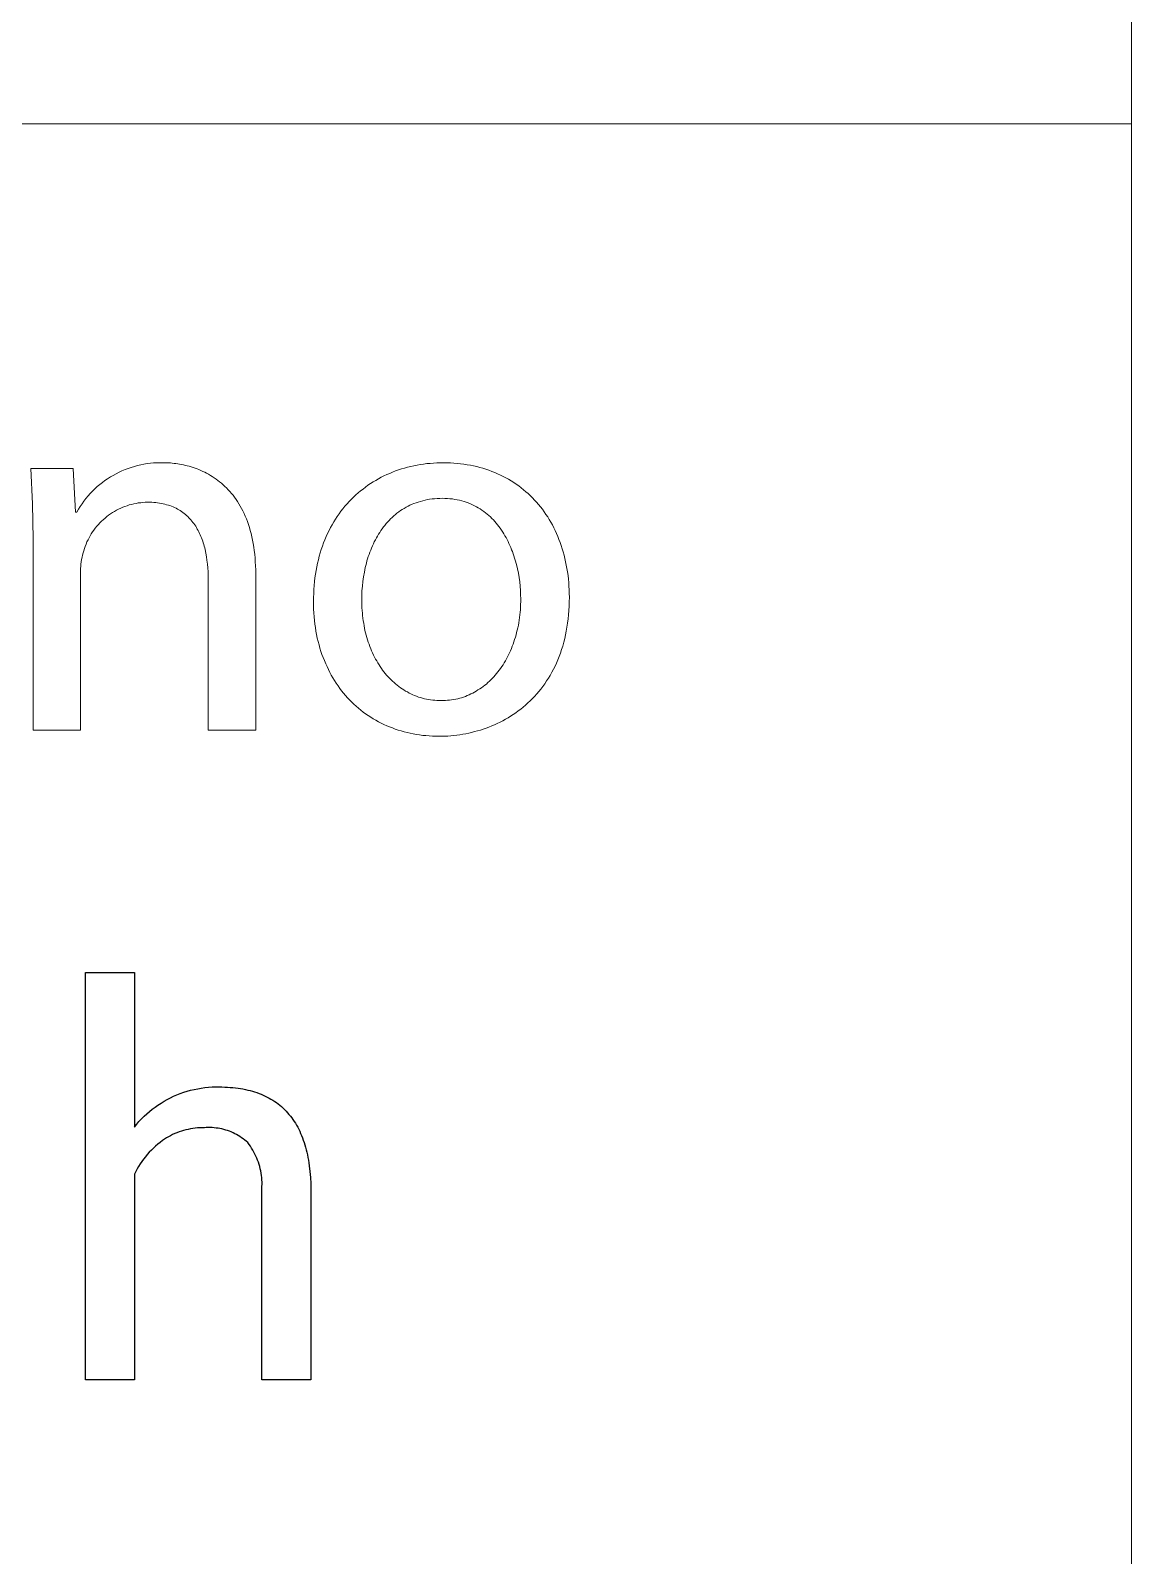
# Model space of a CAD drawing. Header units: millimetres. Extents: x 1102 to 5170, y 19 to 2862.
# Drawn here: x 5083.2 to 5166.1, y 366.4 to 481.3 of the extents above; entities that cross this region are included whole.
import ezdxf

# ---------------------------------------------------------------- set-up
doc = ezdxf.new("R2010")
doc.units = ezdxf.units.MM
doc.header["$MEASUREMENT"] = 0
doc.layers.add('Domyślny', color=7, linetype='Continuous', true_color=0x000000)

msp = doc.modelspace()

# ---------------------------------------------------------------- linework, layer by layer
at = {"layer": 'Domyślny', "color": 18, "lineweight": 15, "true_color": 0x000000}
for p, q in [((5166.08, 19.5), (5166.08, 2861.67)), ((5166.08, 474.27), (3632.56, 474.27)), ((5166.08, 474.27), (5166.08, 19.5)), ((5083.32, 445.64), (5083.2, 448.3)), ((5083.2, 448.3), (5086.38, 448.3)), ((5086.38, 448.3), (5086.57, 445.02)), ((5089.84, 448.02), (5090.06, 448.13)), ((5090.06, 448.13), (5090.29, 448.22)), ((5090.29, 448.22), (5090.52, 448.31)), ((5090.52, 448.31), (5090.75, 448.39)), ((5090.75, 448.39), (5090.99, 448.46)), ((5090.99, 448.46), (5091.23, 448.52)), ((5091.23, 448.52), (5091.47, 448.58)), ((5091.47, 448.58), (5091.71, 448.63)), ((5091.71, 448.63), (5091.95, 448.67)), ((5091.95, 448.67), (5092.2, 448.7)), ((5092.2, 448.7), (5092.44, 448.72)), ((5092.44, 448.72), (5092.69, 448.73)), ((5092.69, 448.73), (5092.94, 448.74)), ((5092.94, 448.74), (5093.18, 448.74)), ((5093.18, 448.74), (5093.31, 448.74)), ((5093.31, 448.74), (5093.44, 448.73)), ((5093.44, 448.73), (5093.57, 448.73)), ((5093.57, 448.73), (5093.71, 448.72)), ((5093.71, 448.72), (5093.84, 448.71)), ((5093.84, 448.71), (5093.98, 448.69)), ((5093.98, 448.69), (5094.12, 448.67)), ((5094.12, 448.67), (5094.26, 448.65)), ((5094.26, 448.65), (5094.4, 448.63)), ((5094.4, 448.63), (5094.55, 448.6)), ((5094.55, 448.6), (5094.69, 448.58)), ((5094.69, 448.58), (5094.83, 448.54)), ((5094.83, 448.54), (5094.98, 448.51)), ((5094.98, 448.51), (5095.12, 448.47)), ((5095.12, 448.47), (5095.27, 448.43)), ((5095.27, 448.43), (5095.42, 448.38)), ((5095.42, 448.38), (5095.56, 448.33)), ((5095.56, 448.33), (5095.71, 448.28)), ((5095.71, 448.28), (5095.85, 448.22)), ((5095.85, 448.22), (5096, 448.16)), ((5096, 448.16), (5096.15, 448.09)), ((5096.15, 448.09), (5096.29, 448.02)), ((5110.44, 448.03), (5110.66, 448.12)), ((5110.66, 448.12), (5110.88, 448.2)), ((5110.88, 448.2), (5111.11, 448.27)), ((5111.11, 448.27), (5111.34, 448.34)), ((5111.34, 448.34), (5111.57, 448.4)), ((5111.57, 448.4), (5111.8, 448.46)), ((5111.8, 448.46), (5112.04, 448.51)), ((5112.04, 448.51), (5112.28, 448.56)), ((5112.28, 448.56), (5112.52, 448.6)), ((5112.52, 448.6), (5112.76, 448.64)), ((5112.76, 448.64), (5113.01, 448.67)), ((5113.01, 448.67), (5113.26, 448.69)), ((5113.26, 448.69), (5113.51, 448.71)), ((5113.51, 448.71), (5113.76, 448.73)), ((5113.76, 448.73), (5114.01, 448.74)), ((5114.01, 448.74), (5114.26, 448.74)), ((5114.26, 448.74), (5114.53, 448.73)), ((5114.53, 448.73), (5114.79, 448.73)), ((5114.79, 448.73), (5115.05, 448.71)), ((5115.05, 448.71), (5115.3, 448.69)), ((5115.3, 448.69), (5115.56, 448.66)), ((5115.56, 448.66), (5115.81, 448.63)), ((5115.81, 448.63), (5116.05, 448.59)), ((5116.05, 448.59), (5116.3, 448.55)), ((5116.3, 448.55), (5116.54, 448.5)), ((5116.54, 448.5), (5116.78, 448.45)), ((5116.78, 448.45), (5117.01, 448.39)), ((5117.01, 448.39), (5117.24, 448.32)), ((5117.24, 448.32), (5117.47, 448.25)), ((5117.47, 448.25), (5117.69, 448.17)), ((5117.69, 448.17), (5117.92, 448.09)), ((5117.92, 448.09), (5118.13, 448)), ((5088.01, 446.77), (5088.19, 446.94)), ((5088.19, 446.94), (5088.38, 447.09)), ((5088.38, 447.09), (5088.58, 447.25)), ((5088.58, 447.25), (5088.77, 447.39)), ((5088.77, 447.39), (5088.98, 447.53)), ((5088.98, 447.53), (5089.19, 447.67)), ((5089.19, 447.67), (5089.4, 447.79)), ((5089.4, 447.79), (5089.62, 447.91)), ((5089.62, 447.91), (5089.84, 448.02)), ((5096.29, 448.02), (5096.43, 447.95)), ((5096.43, 447.95), (5096.58, 447.87)), ((5096.58, 447.87), (5096.72, 447.79)), ((5096.72, 447.79), (5096.86, 447.7)), ((5096.86, 447.7), (5097, 447.61)), ((5097, 447.61), (5097.14, 447.51)), ((5097.14, 447.51), (5097.28, 447.41)), ((5097.28, 447.41), (5097.41, 447.31)), ((5097.41, 447.31), (5097.55, 447.2)), ((5097.55, 447.2), (5097.68, 447.08)), ((5097.68, 447.08), (5097.81, 446.96)), ((5097.81, 446.96), (5097.94, 446.84)), ((5108.39, 446.9), (5108.58, 447.04)), ((5108.58, 447.04), (5108.78, 447.17)), ((5108.78, 447.17), (5108.97, 447.29)), ((5108.97, 447.29), (5109.17, 447.41)), ((5109.17, 447.41), (5109.38, 447.53)), ((5109.38, 447.53), (5109.58, 447.64)), ((5109.58, 447.64), (5109.79, 447.75)), ((5109.79, 447.75), (5110, 447.85)), ((5110, 447.85), (5110.22, 447.94)), ((5110.22, 447.94), (5110.44, 448.03)), ((5118.13, 448), (5118.35, 447.91)), ((5118.35, 447.91), (5118.56, 447.81)), ((5118.56, 447.81), (5118.77, 447.71)), ((5118.77, 447.71), (5118.97, 447.6)), ((5118.97, 447.6), (5119.17, 447.49)), ((5119.17, 447.49), (5119.37, 447.37)), ((5119.37, 447.37), (5119.56, 447.25)), ((5119.56, 447.25), (5119.75, 447.12)), ((5119.75, 447.12), (5119.94, 446.99)), ((5119.94, 446.99), (5120.12, 446.85)), ((5087.05, 445.65), (5087.19, 445.85)), ((5087.19, 445.85), (5087.34, 446.05)), ((5087.34, 446.05), (5087.5, 446.24)), ((5087.5, 446.24), (5087.66, 446.42)), ((5087.66, 446.42), (5087.84, 446.6)), ((5087.84, 446.6), (5088.01, 446.77)), ((5091.99, 445.77), (5091.81, 445.76)), ((5092.15, 445.77), (5091.99, 445.77)), ((5092.3, 445.76), (5092.15, 445.77)), ((5097.94, 446.84), (5098.06, 446.71)), ((5098.06, 446.71), (5098.18, 446.57)), ((5098.18, 446.57), (5098.3, 446.43)), ((5098.3, 446.43), (5098.42, 446.29)), ((5098.42, 446.29), (5098.54, 446.14)), ((5098.54, 446.14), (5098.65, 445.98)), ((5098.65, 445.98), (5098.76, 445.82)), ((5098.76, 445.82), (5098.87, 445.65)), ((5107.01, 445.64), (5107.17, 445.81)), ((5107.17, 445.81), (5107.33, 445.98)), ((5107.33, 445.98), (5107.5, 446.15)), ((5107.5, 446.15), (5107.67, 446.31)), ((5107.67, 446.31), (5107.84, 446.46)), ((5107.84, 446.46), (5108.02, 446.62)), ((5108.02, 446.62), (5108.21, 446.76)), ((5108.21, 446.76), (5108.39, 446.9)), ((5112.37, 445.78), (5112.21, 445.73)), ((5112.54, 445.83), (5112.37, 445.78)), ((5112.71, 445.88), (5112.54, 445.83)), ((5112.88, 445.92), (5112.71, 445.88)), ((5113.06, 445.96), (5112.88, 445.92)), ((5113.23, 445.99), (5113.06, 445.96)), ((5113.42, 446.01), (5113.23, 445.99)), ((5113.6, 446.03), (5113.42, 446.01)), ((5113.79, 446.04), (5113.6, 446.03)), ((5113.99, 446.05), (5113.79, 446.04)), ((5114.18, 446.06), (5113.99, 446.05)), ((5114.38, 446.05), (5114.18, 446.06)), ((5114.57, 446.04), (5114.38, 446.05)), ((5114.76, 446.03), (5114.57, 446.04)), ((5114.95, 446.01), (5114.76, 446.03)), ((5115.13, 445.98), (5114.95, 446.01)), ((5115.31, 445.95), (5115.13, 445.98)), ((5115.48, 445.91), (5115.31, 445.95)), ((5115.65, 445.87), (5115.48, 445.91)), ((5115.82, 445.82), (5115.65, 445.87)), ((5115.98, 445.77), (5115.82, 445.82)), ((5120.12, 446.85), (5120.3, 446.71)), ((5120.3, 446.71), (5120.47, 446.56)), ((5120.47, 446.56), (5120.64, 446.41)), ((5120.64, 446.41), (5120.81, 446.26)), ((5120.81, 446.26), (5120.97, 446.1)), ((5120.97, 446.1), (5121.13, 445.93)), ((5121.13, 445.93), (5121.28, 445.76)), ((5083.36, 442.97), (5083.32, 445.64)), ((5086.57, 445.02), (5086.65, 445.02)), ((5086.65, 445.02), (5086.78, 445.24)), ((5086.78, 445.24), (5086.91, 445.45)), ((5086.91, 445.45), (5087.05, 445.65)), ((5088.92, 444.68), (5088.78, 444.57)), ((5089.05, 444.78), (5088.92, 444.68)), ((5089.2, 444.88), (5089.05, 444.78)), ((5089.34, 444.98), (5089.2, 444.88)), ((5089.49, 445.07), (5089.34, 444.98)), ((5089.65, 445.16), (5089.49, 445.07)), ((5089.8, 445.24), (5089.65, 445.16)), ((5089.96, 445.31), (5089.8, 445.24)), ((5090.12, 445.38), (5089.96, 445.31)), ((5090.28, 445.45), (5090.12, 445.38)), ((5090.45, 445.5), (5090.28, 445.45)), ((5090.61, 445.56), (5090.45, 445.5)), ((5090.78, 445.6), (5090.61, 445.56)), ((5090.95, 445.65), (5090.78, 445.6)), ((5091.12, 445.68), (5090.95, 445.65)), ((5091.29, 445.71), (5091.12, 445.68)), ((5091.47, 445.73), (5091.29, 445.71)), ((5091.64, 445.75), (5091.47, 445.73)), ((5091.81, 445.76), (5091.64, 445.75)), ((5092.45, 445.75), (5092.3, 445.76)), ((5092.6, 445.74), (5092.45, 445.75)), ((5092.74, 445.72), (5092.6, 445.74)), ((5092.88, 445.7), (5092.74, 445.72)), ((5093.02, 445.68), (5092.88, 445.7)), ((5093.16, 445.65), (5093.02, 445.68)), ((5093.29, 445.62), (5093.16, 445.65)), ((5093.42, 445.58), (5093.29, 445.62)), ((5093.55, 445.55), (5093.42, 445.58)), ((5093.67, 445.51), (5093.55, 445.55)), ((5093.79, 445.46), (5093.67, 445.51)), ((5093.91, 445.41), (5093.79, 445.46)), ((5094.02, 445.36), (5093.91, 445.41)), ((5094.13, 445.31), (5094.02, 445.36)), ((5094.24, 445.25), (5094.13, 445.31)), ((5094.35, 445.19), (5094.24, 445.25)), ((5094.45, 445.13), (5094.35, 445.19)), ((5094.55, 445.06), (5094.45, 445.13)), ((5094.65, 444.99), (5094.55, 445.06)), ((5094.74, 444.92), (5094.65, 444.99)), ((5094.83, 444.84), (5094.74, 444.92)), ((5094.92, 444.77), (5094.83, 444.84)), ((5095.01, 444.69), (5094.92, 444.77)), ((5095.09, 444.6), (5095.01, 444.69)), ((5098.87, 445.65), (5098.97, 445.48)), ((5098.97, 445.48), (5099.07, 445.3)), ((5099.07, 445.3), (5099.16, 445.11)), ((5099.16, 445.11), (5099.26, 444.92)), ((5099.26, 444.92), (5099.34, 444.72)), ((5099.34, 444.72), (5099.43, 444.52)), ((5106.14, 444.49), (5106.27, 444.69)), ((5106.27, 444.69), (5106.41, 444.89)), ((5106.41, 444.89), (5106.55, 445.08)), ((5106.55, 445.08), (5106.7, 445.27)), ((5106.7, 445.27), (5106.85, 445.46)), ((5106.85, 445.46), (5107.01, 445.64)), ((5110.4, 444.62), (5110.29, 444.51)), ((5110.52, 444.73), (5110.4, 444.62)), ((5110.65, 444.83), (5110.52, 444.73)), ((5110.77, 444.94), (5110.65, 444.83)), ((5110.9, 445.03), (5110.77, 444.94)), ((5111.03, 445.13), (5110.9, 445.03)), ((5111.17, 445.22), (5111.03, 445.13)), ((5111.31, 445.3), (5111.17, 445.22)), ((5111.45, 445.39), (5111.31, 445.3)), ((5111.6, 445.46), (5111.45, 445.39)), ((5111.74, 445.54), (5111.6, 445.46)), ((5111.9, 445.61), (5111.74, 445.54)), ((5112.05, 445.67), (5111.9, 445.61)), ((5112.21, 445.73), (5112.05, 445.67)), ((5116.14, 445.71), (5115.98, 445.77)), ((5116.3, 445.64), (5116.14, 445.71)), ((5116.45, 445.58), (5116.3, 445.64)), ((5116.6, 445.5), (5116.45, 445.58)), ((5116.75, 445.42), (5116.6, 445.5)), ((5116.89, 445.34), (5116.75, 445.42)), ((5117.03, 445.26), (5116.89, 445.34)), ((5117.17, 445.17), (5117.03, 445.26)), ((5117.3, 445.07), (5117.17, 445.17)), ((5117.43, 444.97), (5117.3, 445.07)), ((5117.56, 444.87), (5117.43, 444.97)), ((5117.68, 444.76), (5117.56, 444.87)), ((5117.8, 444.66), (5117.68, 444.76)), ((5117.91, 444.54), (5117.8, 444.66)), ((5121.28, 445.76), (5121.43, 445.59)), ((5121.43, 445.59), (5121.58, 445.41)), ((5121.58, 445.41), (5121.72, 445.23)), ((5121.72, 445.23), (5121.85, 445.04)), ((5121.85, 445.04), (5121.99, 444.85)), ((5121.99, 444.85), (5122.12, 444.66)), ((5122.12, 444.66), (5122.24, 444.46)), ((5087.85, 443.53), (5087.75, 443.38)), ((5087.95, 443.67), (5087.85, 443.53)), ((5088.05, 443.81), (5087.95, 443.67)), ((5088.16, 443.95), (5088.05, 443.81)), ((5088.28, 444.08), (5088.16, 443.95)), ((5088.4, 444.21), (5088.28, 444.08)), ((5088.52, 444.33), (5088.4, 444.21)), ((5088.65, 444.45), (5088.52, 444.33)), ((5088.78, 444.57), (5088.65, 444.45)), ((5095.17, 444.52), (5095.09, 444.6)), ((5095.25, 444.43), (5095.17, 444.52)), ((5095.33, 444.34), (5095.25, 444.43)), ((5095.4, 444.24), (5095.33, 444.34)), ((5095.47, 444.15), (5095.4, 444.24)), ((5095.54, 444.05), (5095.47, 444.15)), ((5095.61, 443.95), (5095.54, 444.05)), ((5095.67, 443.85), (5095.61, 443.95)), ((5095.73, 443.74), (5095.67, 443.85)), ((5095.79, 443.64), (5095.73, 443.74)), ((5095.85, 443.53), (5095.79, 443.64)), ((5095.9, 443.42), (5095.85, 443.53)), ((5099.43, 444.52), (5099.51, 444.31)), ((5099.51, 444.31), (5099.58, 444.09)), ((5099.58, 444.09), (5099.66, 443.87)), ((5099.66, 443.87), (5099.72, 443.64)), ((5099.72, 443.64), (5099.79, 443.4)), ((5105.54, 443.4), (5105.65, 443.63)), ((5105.65, 443.63), (5105.77, 443.85)), ((5105.77, 443.85), (5105.89, 444.07)), ((5105.89, 444.07), (5106.01, 444.28)), ((5106.01, 444.28), (5106.14, 444.49)), ((5109.47, 443.49), (5109.38, 443.35)), ((5109.56, 443.63), (5109.47, 443.49)), ((5109.66, 443.76), (5109.56, 443.63)), ((5109.75, 443.9), (5109.66, 443.76)), ((5109.85, 444.02), (5109.75, 443.9)), ((5109.96, 444.15), (5109.85, 444.02)), ((5110.06, 444.27), (5109.96, 444.15)), ((5110.17, 444.39), (5110.06, 444.27)), ((5110.29, 444.51), (5110.17, 444.39)), ((5118.03, 444.43), (5117.91, 444.54)), ((5118.14, 444.31), (5118.03, 444.43)), ((5118.24, 444.18), (5118.14, 444.31)), ((5118.35, 444.06), (5118.24, 444.18)), ((5118.44, 443.93), (5118.35, 444.06)), ((5118.54, 443.8), (5118.44, 443.93)), ((5118.63, 443.66), (5118.54, 443.8)), ((5118.73, 443.52), (5118.63, 443.66)), ((5118.81, 443.38), (5118.73, 443.52)), ((5122.24, 444.46), (5122.36, 444.26)), ((5122.36, 444.26), (5122.47, 444.05)), ((5122.47, 444.05), (5122.58, 443.84)), ((5122.58, 443.84), (5122.69, 443.63)), ((5122.69, 443.63), (5122.79, 443.41)), ((5083.36, 428.58), (5083.36, 442.97)), ((5087.29, 442.44), (5087.23, 442.28)), ((5087.35, 442.61), (5087.29, 442.44)), ((5087.42, 442.77), (5087.35, 442.61)), ((5087.5, 442.93), (5087.42, 442.77)), ((5087.58, 443.08), (5087.5, 442.93)), ((5087.66, 443.23), (5087.58, 443.08)), ((5087.75, 443.38), (5087.66, 443.23)), ((5095.95, 443.3), (5095.9, 443.42)), ((5096, 443.19), (5095.95, 443.3)), ((5096.05, 443.07), (5096, 443.19)), ((5096.1, 442.95), (5096.05, 443.07)), ((5096.14, 442.83), (5096.1, 442.95)), ((5096.18, 442.71), (5096.14, 442.83)), ((5096.22, 442.58), (5096.18, 442.71)), ((5096.25, 442.46), (5096.22, 442.58)), ((5096.29, 442.33), (5096.25, 442.46)), ((5096.32, 442.2), (5096.29, 442.33)), ((5099.79, 443.4), (5099.84, 443.16)), ((5099.84, 443.16), (5099.9, 442.91)), ((5099.9, 442.91), (5099.94, 442.66)), ((5099.94, 442.66), (5099.99, 442.39)), ((5099.99, 442.39), (5100.02, 442.12)), ((5105.07, 442.2), (5105.16, 442.45)), ((5105.16, 442.45), (5105.24, 442.7)), ((5105.24, 442.7), (5105.34, 442.94)), ((5105.34, 442.94), (5105.44, 443.17)), ((5105.44, 443.17), (5105.54, 443.4)), ((5108.92, 442.47), (5108.85, 442.31)), ((5108.99, 442.62), (5108.92, 442.47)), ((5109.06, 442.77), (5108.99, 442.62)), ((5109.14, 442.92), (5109.06, 442.77)), ((5109.22, 443.07), (5109.14, 442.92)), ((5109.3, 443.21), (5109.22, 443.07)), ((5109.38, 443.35), (5109.3, 443.21)), ((5118.9, 443.24), (5118.81, 443.38)), ((5118.98, 443.1), (5118.9, 443.24)), ((5119.06, 442.95), (5118.98, 443.1)), ((5119.13, 442.8), (5119.06, 442.95)), ((5119.2, 442.65), (5119.13, 442.8)), ((5119.27, 442.5), (5119.2, 442.65)), ((5119.34, 442.35), (5119.27, 442.5)), ((5119.4, 442.19), (5119.34, 442.35)), ((5122.79, 443.41), (5122.88, 443.19)), ((5122.88, 443.19), (5122.97, 442.96)), ((5122.97, 442.96), (5123.06, 442.73)), ((5123.06, 442.73), (5123.14, 442.5)), ((5123.14, 442.5), (5123.22, 442.26)), ((5086.99, 441.28), (5086.97, 441.11)), ((5087.02, 441.45), (5086.99, 441.28)), ((5087.05, 441.62), (5087.02, 441.45)), ((5087.09, 441.78), (5087.05, 441.62)), ((5087.13, 441.95), (5087.09, 441.78)), ((5087.18, 442.11), (5087.13, 441.95)), ((5087.23, 442.28), (5087.18, 442.11)), ((5096.37, 441.93), (5096.32, 442.2)), ((5096.42, 441.66), (5096.37, 441.93)), ((5096.46, 441.39), (5096.42, 441.66)), ((5096.5, 441.11), (5096.46, 441.39)), ((5100.02, 442.12), (5100.06, 441.85)), ((5100.06, 441.85), (5100.08, 441.56)), ((5100.08, 441.56), (5100.1, 441.27)), ((5100.1, 441.27), (5100.12, 440.97)), ((5104.79, 441.17), (5104.85, 441.43)), ((5104.85, 441.43), (5104.92, 441.69)), ((5104.92, 441.69), (5104.99, 441.95)), ((5104.99, 441.95), (5105.07, 442.2)), ((5108.47, 441.18), (5108.42, 441.01)), ((5108.51, 441.34), (5108.47, 441.18)), ((5108.56, 441.51), (5108.51, 441.34)), ((5108.61, 441.67), (5108.56, 441.51)), ((5108.67, 441.83), (5108.61, 441.67)), ((5108.73, 441.99), (5108.67, 441.83)), ((5108.79, 442.15), (5108.73, 441.99)), ((5108.85, 442.31), (5108.79, 442.15)), ((5119.46, 442.04), (5119.4, 442.19)), ((5119.52, 441.88), (5119.46, 442.04)), ((5119.57, 441.72), (5119.52, 441.88)), ((5119.62, 441.56), (5119.57, 441.72)), ((5119.67, 441.4), (5119.62, 441.56)), ((5119.76, 441.08), (5119.67, 441.4)), ((5123.22, 442.26), (5123.29, 442.02)), ((5123.29, 442.02), (5123.36, 441.78)), ((5123.36, 441.78), (5123.42, 441.53)), ((5123.42, 441.53), (5123.47, 441.28)), ((5123.47, 441.28), (5123.52, 441.03)), ((5086.95, 440.94), (5086.94, 440.77)), ((5086.94, 440.77), (5086.94, 440.6)), ((5086.94, 440.6), (5086.94, 440.43)), ((5086.94, 440.43), (5086.94, 428.58)), ((5086.97, 441.11), (5086.95, 440.94)), ((5096.52, 440.82), (5096.5, 441.11)), ((5096.54, 440.53), (5096.52, 440.82)), ((5096.55, 440.24), (5096.54, 440.53)), ((5096.55, 439.94), (5096.55, 440.24)), ((5100.12, 440.97), (5100.13, 440.66)), ((5100.13, 440.66), (5100.13, 440.35)), ((5100.13, 440.35), (5100.13, 428.58)), ((5104.56, 439.78), (5104.59, 440.06)), ((5104.59, 440.06), (5104.63, 440.34)), ((5104.63, 440.34), (5104.68, 440.62)), ((5104.68, 440.62), (5104.73, 440.9)), ((5104.73, 440.9), (5104.79, 441.17)), ((5108.25, 440.15), (5108.2, 439.8)), ((5108.31, 440.5), (5108.25, 440.15)), ((5108.38, 440.84), (5108.31, 440.5)), ((5108.42, 441.01), (5108.38, 440.84)), ((5119.84, 440.75), (5119.76, 441.08)), ((5119.91, 440.42), (5119.84, 440.75)), ((5119.96, 440.1), (5119.91, 440.42)), ((5120.01, 439.77), (5119.96, 440.1)), ((5123.52, 441.03), (5123.57, 440.77)), ((5123.57, 440.77), (5123.61, 440.51)), ((5123.61, 440.51), (5123.65, 440.25)), ((5123.65, 440.25), (5123.68, 439.98)), ((5096.55, 428.58), (5096.55, 439.94)), ((5104.49, 438.59), (5104.5, 438.89)), ((5104.5, 438.89), (5104.51, 439.19)), ((5104.51, 439.19), (5104.53, 439.48)), ((5104.53, 439.48), (5104.56, 439.78)), ((5108.13, 439.1), (5108.12, 438.75)), ((5108.16, 439.45), (5108.13, 439.1)), ((5108.2, 439.8), (5108.16, 439.45)), ((5120.04, 439.44), (5120.01, 439.77)), ((5120.07, 439.12), (5120.04, 439.44)), ((5120.08, 438.8), (5120.07, 439.12)), ((5123.68, 439.98), (5123.7, 439.71)), ((5123.7, 439.71), (5123.72, 439.44)), ((5123.72, 439.44), (5123.73, 439.16)), ((5123.73, 439.16), (5123.74, 438.89)), ((5123.74, 438.89), (5123.75, 438.6)), ((5104.48, 438.28), (5104.49, 438.59)), ((5104.49, 437.99), (5104.48, 438.28)), ((5104.49, 437.7), (5104.49, 437.99)), ((5108.12, 438.75), (5108.11, 438.4)), ((5108.11, 438.4), (5108.11, 438.2)), ((5108.11, 438.2), (5108.12, 438)), ((5108.12, 438), (5108.13, 437.8)), ((5108.13, 437.8), (5108.14, 437.6)), ((5120.06, 437.67), (5120.07, 437.87)), ((5120.07, 437.87), (5120.08, 438.07)), ((5120.09, 438.48), (5120.08, 438.8)), ((5120.08, 438.07), (5120.09, 438.28)), ((5120.09, 438.28), (5120.09, 438.48)), ((5123.73, 437.93), (5123.71, 437.61)), ((5123.74, 438.27), (5123.73, 437.93)), ((5123.75, 438.6), (5123.74, 438.27)), ((5104.51, 437.42), (5104.49, 437.7)), ((5104.53, 437.14), (5104.51, 437.42)), ((5104.56, 436.86), (5104.53, 437.14)), ((5104.59, 436.59), (5104.56, 436.86)), ((5104.63, 436.32), (5104.59, 436.59)), ((5108.14, 437.6), (5108.16, 437.41)), ((5108.16, 437.41), (5108.18, 437.22)), ((5108.18, 437.22), (5108.2, 437.02)), ((5108.2, 437.02), (5108.23, 436.84)), ((5108.23, 436.84), (5108.26, 436.65)), ((5108.26, 436.65), (5108.29, 436.46)), ((5119.91, 436.5), (5119.94, 436.69)), ((5119.94, 436.69), (5119.97, 436.88)), ((5119.97, 436.88), (5120, 437.07)), ((5120, 437.07), (5120.02, 437.27)), ((5120.02, 437.27), (5120.04, 437.47)), ((5120.04, 437.47), (5120.06, 437.67)), ((5123.62, 436.66), (5123.57, 436.36)), ((5123.66, 436.97), (5123.62, 436.66)), ((5123.69, 437.29), (5123.66, 436.97)), ((5123.71, 437.61), (5123.69, 437.29)), ((5104.67, 436.05), (5104.63, 436.32)), ((5104.72, 435.79), (5104.67, 436.05)), ((5104.77, 435.53), (5104.72, 435.79)), ((5104.83, 435.28), (5104.77, 435.53)), ((5108.29, 436.46), (5108.33, 436.28)), ((5108.33, 436.28), (5108.36, 436.1)), ((5108.36, 436.1), (5108.41, 435.92)), ((5108.41, 435.92), (5108.45, 435.74)), ((5108.45, 435.74), (5108.5, 435.57)), ((5108.5, 435.57), (5108.56, 435.39)), ((5119.63, 435.42), (5119.69, 435.59)), ((5119.69, 435.59), (5119.74, 435.77)), ((5119.74, 435.77), (5119.78, 435.95)), ((5119.78, 435.95), (5119.83, 436.13)), ((5119.83, 436.13), (5119.87, 436.31)), ((5119.87, 436.31), (5119.91, 436.5)), ((5123.4, 435.49), (5123.33, 435.21)), ((5123.46, 435.77), (5123.4, 435.49)), ((5123.52, 436.06), (5123.46, 435.77)), ((5123.57, 436.36), (5123.52, 436.06)), ((5104.9, 435.02), (5104.83, 435.28)), ((5104.97, 434.78), (5104.9, 435.02)), ((5105.04, 434.53), (5104.97, 434.78)), ((5105.12, 434.3), (5105.04, 434.53)), ((5105.21, 434.06), (5105.12, 434.3)), ((5108.56, 435.39), (5108.61, 435.22)), ((5108.61, 435.22), (5108.67, 435.06)), ((5108.67, 435.06), (5108.73, 434.89)), ((5108.73, 434.89), (5108.8, 434.73)), ((5108.8, 434.73), (5108.86, 434.57)), ((5108.86, 434.57), (5108.93, 434.41)), ((5108.93, 434.41), (5109.01, 434.25)), ((5119.17, 434.26), (5119.25, 434.42)), ((5119.25, 434.42), (5119.32, 434.58)), ((5119.32, 434.58), (5119.39, 434.74)), ((5119.39, 434.74), (5119.45, 434.91)), ((5119.45, 434.91), (5119.52, 435.07)), ((5119.52, 435.07), (5119.58, 435.24)), ((5119.58, 435.24), (5119.63, 435.42)), ((5123.08, 434.4), (5122.98, 434.15)), ((5123.17, 434.66), (5123.08, 434.4)), ((5123.25, 434.93), (5123.17, 434.66)), ((5123.33, 435.21), (5123.25, 434.93)), ((5105.3, 433.83), (5105.21, 434.06)), ((5105.4, 433.6), (5105.3, 433.83)), ((5105.5, 433.38), (5105.4, 433.6)), ((5105.6, 433.16), (5105.5, 433.38)), ((5105.71, 432.94), (5105.6, 433.16)), ((5109.01, 434.25), (5109.08, 434.1)), ((5109.08, 434.1), (5109.16, 433.95)), ((5109.16, 433.95), (5109.24, 433.81)), ((5109.24, 433.81), (5109.33, 433.66)), ((5109.33, 433.66), (5109.42, 433.52)), ((5109.42, 433.52), (5109.51, 433.38)), ((5109.51, 433.38), (5109.6, 433.25)), ((5109.6, 433.25), (5109.69, 433.12)), ((5118.47, 433.12), (5118.57, 433.25)), ((5118.57, 433.25), (5118.66, 433.39)), ((5118.66, 433.39), (5118.76, 433.52)), ((5118.76, 433.52), (5118.84, 433.67)), ((5118.84, 433.67), (5118.93, 433.81)), ((5118.93, 433.81), (5119.01, 433.96)), ((5119.01, 433.96), (5119.09, 434.11)), ((5119.09, 434.11), (5119.17, 434.26)), ((5122.55, 433.18), (5122.43, 432.95)), ((5122.67, 433.41), (5122.55, 433.18)), ((5122.78, 433.65), (5122.67, 433.41)), ((5122.88, 433.89), (5122.78, 433.65)), ((5122.98, 434.15), (5122.88, 433.89)), ((5105.82, 432.73), (5105.71, 432.94)), ((5105.94, 432.53), (5105.82, 432.73)), ((5106.07, 432.33), (5105.94, 432.53)), ((5106.19, 432.13), (5106.07, 432.33)), ((5106.33, 431.93), (5106.19, 432.13)), ((5109.69, 433.12), (5109.79, 432.99)), ((5109.79, 432.99), (5109.89, 432.86)), ((5109.89, 432.86), (5109.99, 432.74)), ((5109.99, 432.74), (5110.1, 432.62)), ((5110.1, 432.62), (5110.21, 432.51)), ((5110.21, 432.51), (5110.32, 432.39)), ((5110.32, 432.39), (5110.43, 432.28)), ((5110.43, 432.28), (5110.55, 432.18)), ((5110.55, 432.18), (5110.66, 432.08)), ((5110.66, 432.08), (5110.78, 431.98)), ((5117.38, 431.98), (5117.5, 432.07)), ((5117.5, 432.07), (5117.61, 432.18)), ((5117.61, 432.18), (5117.73, 432.28)), ((5117.73, 432.28), (5117.84, 432.39)), ((5117.84, 432.39), (5117.95, 432.5)), ((5117.95, 432.5), (5118.06, 432.62)), ((5118.06, 432.62), (5118.17, 432.74)), ((5118.17, 432.74), (5118.27, 432.86)), ((5118.27, 432.86), (5118.37, 432.99)), ((5118.37, 432.99), (5118.47, 433.12)), ((5121.9, 432.09), (5121.75, 431.89)), ((5122.04, 432.3), (5121.9, 432.09)), ((5122.17, 432.51), (5122.04, 432.3)), ((5122.3, 432.72), (5122.17, 432.51)), ((5122.43, 432.95), (5122.3, 432.72)), ((5106.46, 431.74), (5106.33, 431.93)), ((5106.6, 431.56), (5106.46, 431.74)), ((5106.75, 431.38), (5106.6, 431.56)), ((5106.9, 431.2), (5106.75, 431.38)), ((5107.05, 431.03), (5106.9, 431.2)), ((5107.21, 430.86), (5107.05, 431.03)), ((5107.37, 430.7), (5107.21, 430.86)), ((5110.78, 431.98), (5110.91, 431.88)), ((5110.91, 431.88), (5111.03, 431.79)), ((5111.03, 431.79), (5111.16, 431.7)), ((5111.16, 431.7), (5111.29, 431.62)), ((5111.29, 431.62), (5111.42, 431.54)), ((5111.42, 431.54), (5111.55, 431.47)), ((5111.55, 431.47), (5111.68, 431.39)), ((5111.68, 431.39), (5111.82, 431.33)), ((5111.82, 431.33), (5111.96, 431.26)), ((5111.96, 431.26), (5112.1, 431.2)), ((5112.1, 431.2), (5112.25, 431.15)), ((5112.25, 431.15), (5112.39, 431.09)), ((5112.39, 431.09), (5112.54, 431.05)), ((5112.54, 431.05), (5112.69, 431)), ((5112.69, 431), (5112.84, 430.96)), ((5112.84, 430.96), (5112.99, 430.93)), ((5112.99, 430.93), (5113.14, 430.9)), ((5113.14, 430.9), (5113.3, 430.87)), ((5113.3, 430.87), (5113.46, 430.85)), ((5113.46, 430.85), (5113.61, 430.84)), ((5113.61, 430.84), (5113.77, 430.83)), ((5114.42, 430.83), (5114.57, 430.84)), ((5114.57, 430.84), (5114.73, 430.85)), ((5114.73, 430.85), (5114.88, 430.87)), ((5114.88, 430.87), (5115.04, 430.9)), ((5115.04, 430.9), (5115.19, 430.93)), ((5115.19, 430.93), (5115.34, 430.96)), ((5115.34, 430.96), (5115.49, 431)), ((5115.49, 431), (5115.63, 431.04)), ((5115.63, 431.04), (5115.78, 431.09)), ((5115.78, 431.09), (5115.92, 431.14)), ((5115.92, 431.14), (5116.06, 431.2)), ((5116.06, 431.2), (5116.2, 431.26)), ((5116.2, 431.26), (5116.34, 431.32)), ((5116.34, 431.32), (5116.48, 431.39)), ((5116.48, 431.39), (5116.61, 431.46)), ((5116.61, 431.46), (5116.74, 431.54)), ((5116.74, 431.54), (5116.87, 431.62)), ((5116.87, 431.62), (5117, 431.7)), ((5117, 431.7), (5117.13, 431.79)), ((5117.13, 431.79), (5117.25, 431.88)), ((5117.25, 431.88), (5117.38, 431.98)), ((5120.97, 430.97), (5120.8, 430.8)), ((5121.13, 431.14), (5120.97, 430.97)), ((5121.29, 431.32), (5121.13, 431.14)), ((5121.45, 431.5), (5121.29, 431.32)), ((5121.6, 431.69), (5121.45, 431.5)), ((5121.75, 431.89), (5121.6, 431.69)), ((5107.53, 430.54), (5107.37, 430.7)), ((5107.7, 430.39), (5107.53, 430.54)), ((5107.88, 430.24), (5107.7, 430.39)), ((5108.05, 430.1), (5107.88, 430.24)), ((5108.23, 429.96), (5108.05, 430.1)), ((5108.41, 429.83), (5108.23, 429.96)), ((5108.6, 429.7), (5108.41, 429.83)), ((5108.79, 429.57), (5108.6, 429.7)), ((5113.77, 430.83), (5113.94, 430.82)), ((5113.94, 430.82), (5114.1, 430.82)), ((5114.1, 430.82), (5114.26, 430.82)), ((5114.26, 430.82), (5114.42, 430.83)), ((5119.52, 429.77), (5119.33, 429.65)), ((5119.71, 429.9), (5119.52, 429.77)), ((5119.9, 430.04), (5119.71, 429.9)), ((5120.09, 430.18), (5119.9, 430.04)), ((5120.27, 430.33), (5120.09, 430.18)), ((5120.45, 430.48), (5120.27, 430.33)), ((5120.63, 430.64), (5120.45, 430.48)), ((5120.8, 430.8), (5120.63, 430.64)), ((5086.94, 428.58), (5083.36, 428.58)), ((5100.13, 428.58), (5096.55, 428.58)), ((5108.98, 429.45), (5108.79, 429.57)), ((5109.18, 429.34), (5108.98, 429.45)), ((5109.38, 429.23), (5109.18, 429.34)), ((5109.58, 429.12), (5109.38, 429.23)), ((5109.79, 429.02), (5109.58, 429.12)), ((5110, 428.93), (5109.79, 429.02)), ((5110.21, 428.84), (5110, 428.93)), ((5110.42, 428.76), (5110.21, 428.84)), ((5110.64, 428.68), (5110.42, 428.76)), ((5110.86, 428.6), (5110.64, 428.68)), ((5111.08, 428.53), (5110.86, 428.6)), ((5111.31, 428.47), (5111.08, 428.53)), ((5116.83, 428.54), (5116.61, 428.48)), ((5117.05, 428.6), (5116.83, 428.54)), ((5117.26, 428.67), (5117.05, 428.6)), ((5117.48, 428.74), (5117.26, 428.67)), ((5117.69, 428.82), (5117.48, 428.74)), ((5117.9, 428.91), (5117.69, 428.82)), ((5118.11, 429), (5117.9, 428.91)), ((5118.32, 429.09), (5118.11, 429)), ((5118.53, 429.19), (5118.32, 429.09)), ((5118.73, 429.3), (5118.53, 429.19)), ((5118.93, 429.41), (5118.73, 429.3)), ((5119.13, 429.52), (5118.93, 429.41)), ((5119.33, 429.65), (5119.13, 429.52)), ((5111.54, 428.41), (5111.31, 428.47)), ((5111.77, 428.36), (5111.54, 428.41)), ((5112, 428.31), (5111.77, 428.36)), ((5112.23, 428.27), (5112, 428.31)), ((5112.47, 428.23), (5112.23, 428.27)), ((5112.71, 428.2), (5112.47, 428.23)), ((5112.95, 428.18), (5112.71, 428.2)), ((5113.2, 428.16), (5112.95, 428.18)), ((5113.44, 428.14), (5113.2, 428.16)), ((5113.69, 428.14), (5113.44, 428.14)), ((5113.94, 428.13), (5113.69, 428.14)), ((5114.16, 428.14), (5113.94, 428.13)), ((5114.38, 428.14), (5114.16, 428.14)), ((5114.61, 428.15), (5114.38, 428.14)), ((5114.83, 428.17), (5114.61, 428.15)), ((5115.06, 428.19), (5114.83, 428.17)), ((5115.28, 428.22), (5115.06, 428.19)), ((5115.5, 428.25), (5115.28, 428.22)), ((5115.72, 428.28), (5115.5, 428.25)), ((5115.95, 428.32), (5115.72, 428.28)), ((5116.17, 428.37), (5115.95, 428.32)), ((5116.39, 428.42), (5116.17, 428.37)), ((5116.61, 428.48), (5116.39, 428.42))]:
    msp.add_line(p, q, dxfattribs=at)
at = {"layer": 'Domyślny'}
for p, q in [((5087.31, 379.65), (5087.31, 410.34)), ((5087.31, 410.34), (5091, 410.34)), ((5091, 410.34), (5091, 398.69)), ((5093.71, 400.9), (5093.95, 401.02)), ((5093.95, 401.02), (5094.2, 401.12)), ((5094.2, 401.12), (5094.45, 401.22)), ((5094.45, 401.22), (5094.71, 401.31)), ((5094.71, 401.31), (5094.97, 401.39)), ((5094.97, 401.39), (5095.23, 401.47)), ((5095.23, 401.47), (5095.49, 401.53)), ((5095.49, 401.53), (5095.76, 401.58)), ((5095.76, 401.58), (5096.03, 401.63)), ((5096.03, 401.63), (5096.3, 401.66)), ((5096.3, 401.66), (5096.57, 401.69)), ((5096.57, 401.69), (5096.84, 401.71)), ((5096.84, 401.71), (5097.11, 401.71)), ((5097.11, 401.71), (5097.38, 401.71)), ((5097.38, 401.71), (5097.59, 401.71)), ((5097.59, 401.71), (5097.8, 401.7)), ((5097.8, 401.7), (5098.01, 401.69)), ((5098.01, 401.69), (5098.21, 401.68)), ((5098.21, 401.68), (5098.41, 401.66)), ((5098.41, 401.66), (5098.6, 401.64)), ((5098.6, 401.64), (5098.8, 401.62)), ((5098.8, 401.62), (5098.99, 401.59)), ((5098.99, 401.59), (5099.17, 401.56)), ((5099.17, 401.56), (5099.35, 401.52)), ((5099.35, 401.52), (5099.53, 401.48)), ((5099.53, 401.48), (5099.71, 401.44)), ((5099.71, 401.44), (5099.88, 401.39)), ((5099.88, 401.39), (5100.05, 401.34)), ((5100.05, 401.34), (5100.22, 401.29)), ((5100.22, 401.29), (5100.38, 401.23)), ((5100.38, 401.23), (5100.54, 401.16)), ((5100.54, 401.16), (5100.69, 401.1)), ((5100.69, 401.1), (5100.85, 401.03)), ((5100.85, 401.03), (5101, 400.95)), ((5091.92, 399.68), (5092.12, 399.86)), ((5092.12, 399.86), (5092.33, 400.03)), ((5092.33, 400.03), (5092.55, 400.2)), ((5092.55, 400.2), (5092.77, 400.35)), ((5092.77, 400.35), (5093, 400.5)), ((5093, 400.5), (5093.23, 400.64)), ((5093.23, 400.64), (5093.47, 400.78)), ((5093.47, 400.78), (5093.71, 400.9)), ((5101, 400.95), (5101.14, 400.88)), ((5101.14, 400.88), (5101.28, 400.8)), ((5101.28, 400.8), (5101.42, 400.71)), ((5101.42, 400.71), (5101.56, 400.62)), ((5101.56, 400.62), (5101.69, 400.53)), ((5101.69, 400.53), (5101.82, 400.43)), ((5101.82, 400.43), (5101.95, 400.33)), ((5101.95, 400.33), (5102.07, 400.23)), ((5102.07, 400.23), (5102.19, 400.12)), ((5102.19, 400.12), (5102.31, 400.01)), ((5102.31, 400.01), (5102.42, 399.89)), ((5102.42, 399.89), (5102.53, 399.77)), ((5091, 398.69), (5091.17, 398.9)), ((5091.17, 398.9), (5091.34, 399.11)), ((5091.34, 399.11), (5091.53, 399.31)), ((5091.53, 399.31), (5091.72, 399.5)), ((5091.72, 399.5), (5091.92, 399.68)), ((5102.53, 399.77), (5102.63, 399.65)), ((5102.63, 399.65), (5102.74, 399.52)), ((5102.74, 399.52), (5102.84, 399.39)), ((5102.84, 399.39), (5102.93, 399.26)), ((5102.93, 399.26), (5103.03, 399.12)), ((5103.03, 399.12), (5103.12, 398.98)), ((5103.12, 398.98), (5103.2, 398.83)), ((5103.2, 398.83), (5103.29, 398.68)), ((5103.29, 398.68), (5103.37, 398.53)), ((5092.93, 397.54), (5092.76, 397.41)), ((5093.11, 397.68), (5092.93, 397.54)), ((5093.26, 397.78), (5093.11, 397.68)), ((5093.41, 397.87), (5093.26, 397.78)), ((5093.56, 397.96), (5093.41, 397.87)), ((5093.71, 398.04), (5093.56, 397.96)), ((5093.87, 398.12), (5093.71, 398.04)), ((5094.03, 398.2), (5093.87, 398.12)), ((5094.2, 398.26), (5094.03, 398.2)), ((5094.36, 398.33), (5094.2, 398.26)), ((5094.53, 398.38), (5094.36, 398.33)), ((5094.7, 398.44), (5094.53, 398.38)), ((5094.87, 398.48), (5094.7, 398.44)), ((5095.04, 398.52), (5094.87, 398.48)), ((5095.21, 398.56), (5095.04, 398.52)), ((5095.39, 398.59), (5095.21, 398.56)), ((5095.56, 398.61), (5095.39, 398.59)), ((5095.74, 398.63), (5095.56, 398.61)), ((5095.91, 398.64), (5095.74, 398.63)), ((5096.09, 398.64), (5095.91, 398.64)), ((5096.27, 398.64), (5096.09, 398.64)), ((5096.41, 398.65), (5096.27, 398.64)), ((5096.56, 398.66), (5096.41, 398.65)), ((5096.71, 398.66), (5096.56, 398.66)), ((5096.86, 398.65), (5096.71, 398.66)), ((5097, 398.64), (5096.86, 398.65)), ((5097.15, 398.62), (5097, 398.64)), ((5097.3, 398.6), (5097.15, 398.62)), ((5097.44, 398.58), (5097.3, 398.6)), ((5097.59, 398.55), (5097.44, 398.58)), ((5097.73, 398.51), (5097.59, 398.55)), ((5097.87, 398.47), (5097.73, 398.51)), ((5098.01, 398.42), (5097.87, 398.47)), ((5098.15, 398.37), (5098.01, 398.42)), ((5098.29, 398.32), (5098.15, 398.37)), ((5098.43, 398.26), (5098.29, 398.32)), ((5098.56, 398.19), (5098.43, 398.26)), ((5098.69, 398.12), (5098.56, 398.19)), ((5098.82, 398.05), (5098.69, 398.12)), ((5098.94, 397.97), (5098.82, 398.05)), ((5099.07, 397.89), (5098.94, 397.97)), ((5099.19, 397.8), (5099.07, 397.89)), ((5099.3, 397.71), (5099.19, 397.8)), ((5099.42, 397.62), (5099.3, 397.71)), ((5099.53, 397.52), (5099.42, 397.62)), ((5099.63, 397.38), (5099.53, 397.52)), ((5103.37, 398.53), (5103.44, 398.37)), ((5103.44, 398.37), (5103.51, 398.21)), ((5103.51, 398.21), (5103.58, 398.05)), ((5103.58, 398.05), (5103.65, 397.88)), ((5103.65, 397.88), (5103.71, 397.71)), ((5103.71, 397.71), (5103.77, 397.53)), ((5103.77, 397.53), (5103.83, 397.35)), ((5091.82, 396.46), (5091.68, 396.28)), ((5091.96, 396.63), (5091.82, 396.46)), ((5092.11, 396.8), (5091.96, 396.63)), ((5092.27, 396.96), (5092.11, 396.8)), ((5092.42, 397.11), (5092.27, 396.96)), ((5092.59, 397.26), (5092.42, 397.11)), ((5092.76, 397.41), (5092.59, 397.26)), ((5099.73, 397.24), (5099.63, 397.38)), ((5099.82, 397.1), (5099.73, 397.24)), ((5099.91, 396.96), (5099.82, 397.1)), ((5099.99, 396.81), (5099.91, 396.96)), ((5100.07, 396.66), (5099.99, 396.81)), ((5100.14, 396.51), (5100.07, 396.66)), ((5100.21, 396.35), (5100.14, 396.51)), ((5103.83, 397.35), (5103.88, 397.17)), ((5103.88, 397.17), (5103.93, 396.98)), ((5103.93, 396.98), (5103.98, 396.79)), ((5103.98, 396.79), (5104.02, 396.6)), ((5104.02, 396.6), (5104.06, 396.4)), ((5104.06, 396.4), (5104.1, 396.19)), ((5091.09, 395.34), (5091, 395.14)), ((5091.2, 395.54), (5091.09, 395.34)), ((5091.31, 395.73), (5091.2, 395.54)), ((5091.43, 395.92), (5091.31, 395.73)), ((5091.55, 396.1), (5091.43, 395.92)), ((5091.68, 396.28), (5091.55, 396.1)), ((5100.27, 396.2), (5100.21, 396.35)), ((5100.33, 396.04), (5100.27, 396.2)), ((5100.39, 395.88), (5100.33, 396.04)), ((5100.43, 395.72), (5100.39, 395.88)), ((5100.47, 395.55), (5100.43, 395.72)), ((5100.51, 395.39), (5100.47, 395.55)), ((5100.54, 395.22), (5100.51, 395.39)), ((5100.56, 395.05), (5100.54, 395.22)), ((5104.1, 396.19), (5104.13, 395.99)), ((5104.13, 395.99), (5104.16, 395.78)), ((5104.16, 395.78), (5104.21, 395.35)), ((5104.21, 395.35), (5104.25, 394.9)), ((5091, 395.14), (5091, 379.65)), ((5100.58, 394.88), (5100.56, 395.05)), ((5100.6, 394.72), (5100.58, 394.88)), ((5100.59, 394.04), (5100.6, 394.21)), ((5100.61, 394.55), (5100.6, 394.72)), ((5100.6, 394.21), (5100.61, 394.38)), ((5100.61, 394.38), (5100.61, 394.55)), ((5104.25, 394.9), (5104.27, 394.44)), ((5104.27, 394.44), (5104.28, 393.96)), ((5100.59, 379.65), (5100.59, 394.04)), ((5104.28, 393.96), (5104.28, 379.65)), ((5091, 379.65), (5087.31, 379.65)), ((5104.28, 379.65), (5100.59, 379.65))]:
    msp.add_line(p, q, dxfattribs=at)

doc.saveas('drawing.dxf')
